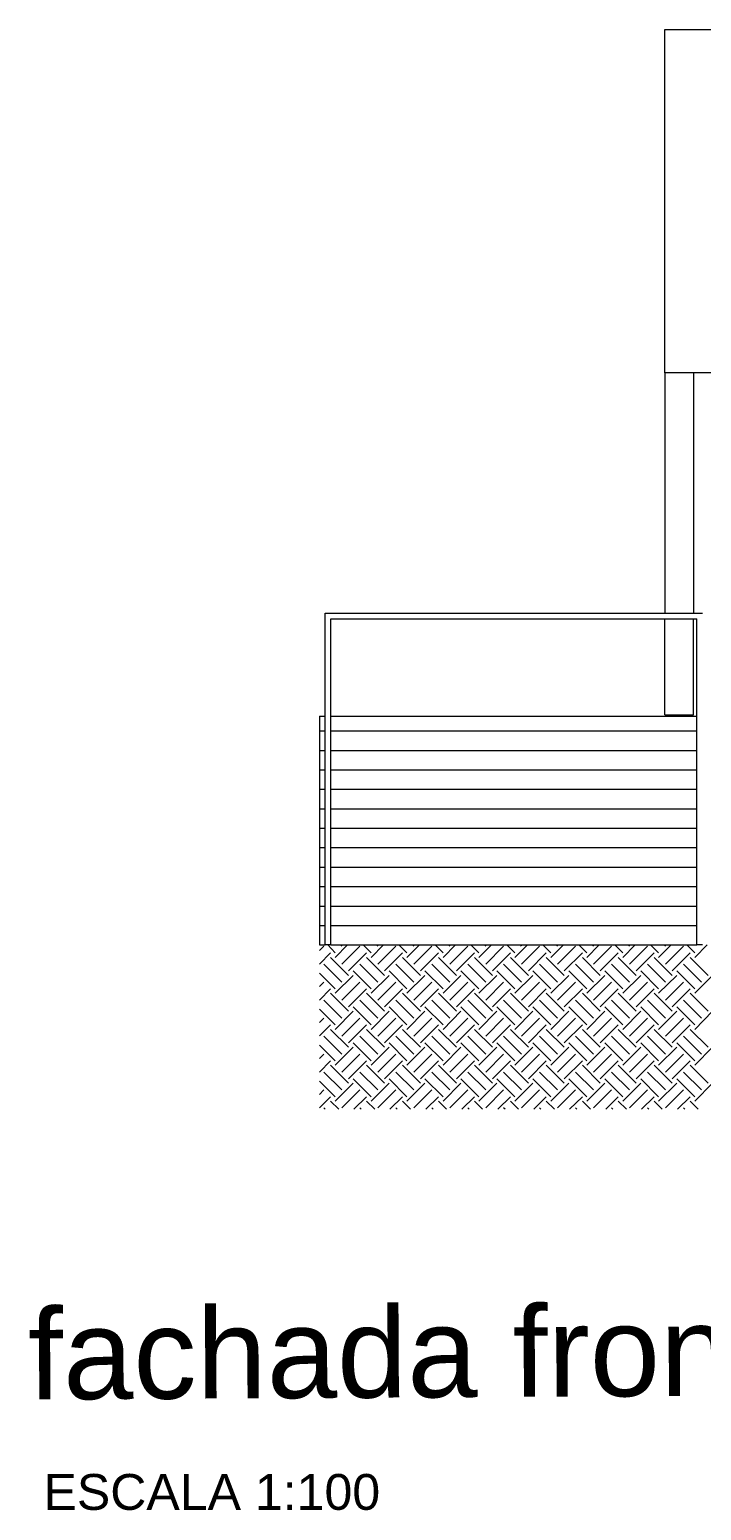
# Model space of a CAD drawing. Header units: metres. Extents: x 1450.6 to 1549.9, y 2060.4 to 2126.9.
# Drawn here: x 1527.65 to 1533.52, y 2076.69 to 2089.63 of the extents above; entities that cross this region are included whole.
import ezdxf

# ---------------------------------------------------------------- set-up
doc = ezdxf.new("R2010")
doc.units = ezdxf.units.M
doc.header["$LTSCALE"] = 0.0005
for name, color, linetype, lineweight in [('corrimao', 50, 'Continuous', 18), ('janelas', 50, 'Continuous', 13), ('parede', 90, 'Continuous', 18), ('piso', 10, 'Continuous', 9), ('portas', 40, 'Continuous', 15)]:
    doc.layers.add(name, color=color, linetype=linetype, lineweight=lineweight)
doc.styles.get("Standard").update_dxf_attribs({"font": 'arial.ttf'})

msp = doc.modelspace()

# ---------------------------------------------------------------- linework, layer by layer
at = {"layer": 'corrimao', "linetype": 'ByBlock', "ltscale": 0.05}
for p, q in [((1530.232, 2083.628), (1530.232, 2084.528)), ((1530.232, 2084.528), (1533.532, 2084.528)), ((1530.282, 2083.628), (1530.282, 2084.478)), ((1530.282, 2084.478), (1533.482, 2084.478)), ((1533.482, 2081.628), (1533.482, 2084.478)), ((1530.232, 2081.628), (1530.232, 2083.628)), ((1530.282, 2081.628), (1530.282, 2083.628)), ((1530.282, 2081.628), (1530.232, 2081.628)), ((1533.532, 2081.628), (1533.482, 2081.628))]:
    msp.add_line(p, q, dxfattribs=at)
at = {"layer": 'janelas', "linetype": 'ByBlock', "ltscale": 0.05}
for p, q in [((1533.202, 2086.628), (1533.202, 2084.528)), ((1533.712, 2086.628), (1533.202, 2086.628)), ((1533.452, 2086.628), (1533.452, 2084.528)), ((1533.202, 2083.638), (1533.202, 2084.478)), ((1533.452, 2083.638), (1533.452, 2084.478)), ((1533.202, 2083.638), (1533.452, 2083.638))]:
    msp.add_line(p, q, dxfattribs=at)
at = {"layer": 'janelas', "color": 6, "linetype": 'ByBlock', "ltscale": 0.05}
for p, q in [((1530.282, 2083.089), (1530.28, 2083.091)), ((1530.282, 2082.146), (1530.28, 2082.148)), ((1530.282, 2081.831), (1530.28, 2081.833)), ((1530.32, 2081.558), (1530.257, 2081.628)), ((1530.32, 2081.519), (1530.429, 2081.628)), ((1530.379, 2081.617), (1530.367, 2081.628)), ((1530.634, 2081.558), (1530.564, 2081.628)), ((1530.634, 2081.519), (1530.743, 2081.628)), ((1530.693, 2081.617), (1530.682, 2081.628)), ((1530.948, 2081.558), (1530.878, 2081.628)), ((1530.948, 2081.519), (1531.058, 2081.628)), ((1531.007, 2081.617), (1530.996, 2081.628)), ((1531.263, 2081.558), (1531.193, 2081.628)), ((1531.263, 2081.519), (1531.372, 2081.628)), ((1531.322, 2081.617), (1531.31, 2081.628)), ((1531.577, 2081.558), (1531.507, 2081.628)), ((1531.577, 2081.519), (1531.686, 2081.628)), ((1531.636, 2081.617), (1531.625, 2081.628)), ((1531.891, 2081.558), (1531.821, 2081.628)), ((1531.891, 2081.519), (1532.001, 2081.628)), ((1531.95, 2081.617), (1531.939, 2081.628)), ((1532.206, 2081.558), (1532.135, 2081.628)), ((1532.206, 2081.519), (1532.315, 2081.628)), ((1532.264, 2081.617), (1532.253, 2081.628)), ((1532.52, 2081.558), (1532.45, 2081.628)), ((1532.52, 2081.519), (1532.629, 2081.628)), ((1532.579, 2081.617), (1532.568, 2081.628)), ((1532.834, 2081.558), (1532.764, 2081.628)), ((1532.834, 2081.519), (1532.944, 2081.628)), ((1532.893, 2081.617), (1532.882, 2081.628)), ((1533.148, 2081.558), (1533.078, 2081.628)), ((1533.148, 2081.519), (1533.258, 2081.628)), ((1533.207, 2081.617), (1533.196, 2081.628)), ((1533.463, 2081.558), (1533.393, 2081.628)), ((1533.463, 2081.519), (1533.572, 2081.628)), ((1530.182, 2081.578), (1530.221, 2081.617)), ((1530.182, 2081.46), (1530.28, 2081.558)), ((1530.438, 2081.362), (1530.28, 2081.519)), ((1530.379, 2081.46), (1530.536, 2081.617)), ((1530.438, 2081.401), (1530.595, 2081.558)), ((1530.752, 2081.362), (1530.595, 2081.519)), ((1530.693, 2081.46), (1530.85, 2081.617)), ((1530.752, 2081.401), (1530.909, 2081.558)), ((1531.066, 2081.362), (1530.909, 2081.519)), ((1531.007, 2081.46), (1531.164, 2081.617)), ((1531.066, 2081.401), (1531.223, 2081.558)), ((1531.38, 2081.362), (1531.223, 2081.519)), ((1531.322, 2081.46), (1531.479, 2081.617)), ((1531.38, 2081.401), (1531.538, 2081.558)), ((1531.695, 2081.362), (1531.538, 2081.519)), ((1531.636, 2081.46), (1531.793, 2081.617)), ((1531.695, 2081.401), (1531.852, 2081.558)), ((1532.009, 2081.362), (1531.852, 2081.519)), ((1531.95, 2081.46), (1532.107, 2081.617)), ((1532.009, 2081.401), (1532.166, 2081.558)), ((1532.323, 2081.362), (1532.166, 2081.519)), ((1532.264, 2081.46), (1532.422, 2081.617)), ((1532.323, 2081.401), (1532.481, 2081.558)), ((1532.638, 2081.362), (1532.481, 2081.519)), ((1532.579, 2081.46), (1532.736, 2081.617)), ((1532.638, 2081.401), (1532.795, 2081.558)), ((1532.952, 2081.362), (1532.795, 2081.519)), ((1532.893, 2081.46), (1533.05, 2081.617)), ((1532.952, 2081.401), (1533.109, 2081.558)), ((1533.266, 2081.362), (1533.109, 2081.519)), ((1533.207, 2081.46), (1533.365, 2081.617)), ((1533.266, 2081.401), (1533.423, 2081.558)), ((1533.581, 2081.362), (1533.423, 2081.519)), ((1530.32, 2081.244), (1530.182, 2081.381)), ((1530.379, 2081.303), (1530.221, 2081.46)), ((1530.634, 2081.244), (1530.477, 2081.401)), ((1530.693, 2081.303), (1530.536, 2081.46)), ((1530.948, 2081.244), (1530.791, 2081.401)), ((1531.007, 2081.303), (1530.85, 2081.46)), ((1531.263, 2081.244), (1531.105, 2081.401)), ((1531.322, 2081.303), (1531.164, 2081.46)), ((1531.577, 2081.244), (1531.42, 2081.401)), ((1531.636, 2081.303), (1531.479, 2081.46)), ((1531.891, 2081.244), (1531.734, 2081.401)), ((1531.95, 2081.303), (1531.793, 2081.46)), ((1532.206, 2081.244), (1532.048, 2081.401)), ((1532.264, 2081.303), (1532.107, 2081.46)), ((1532.52, 2081.244), (1532.363, 2081.401)), ((1532.579, 2081.303), (1532.422, 2081.46)), ((1532.834, 2081.244), (1532.677, 2081.401)), ((1532.893, 2081.303), (1532.736, 2081.46)), ((1533.148, 2081.244), (1532.991, 2081.401)), ((1533.207, 2081.303), (1533.05, 2081.46)), ((1533.463, 2081.244), (1533.306, 2081.401)), ((1533.522, 2081.303), (1533.365, 2081.46)), ((1530.182, 2081.264), (1530.221, 2081.303)), ((1530.182, 2081.146), (1530.28, 2081.244)), ((1530.32, 2081.205), (1530.477, 2081.362)), ((1530.379, 2081.146), (1530.536, 2081.303)), ((1530.438, 2081.087), (1530.595, 2081.244)), ((1530.634, 2081.205), (1530.791, 2081.362)), ((1530.693, 2081.146), (1530.85, 2081.303)), ((1530.752, 2081.087), (1530.909, 2081.244)), ((1530.948, 2081.205), (1531.105, 2081.362)), ((1531.007, 2081.146), (1531.164, 2081.303)), ((1531.066, 2081.087), (1531.223, 2081.244)), ((1531.263, 2081.205), (1531.42, 2081.362)), ((1531.322, 2081.146), (1531.479, 2081.303)), ((1531.38, 2081.087), (1531.538, 2081.244)), ((1531.577, 2081.205), (1531.734, 2081.362)), ((1531.636, 2081.146), (1531.793, 2081.303)), ((1531.695, 2081.087), (1531.852, 2081.244)), ((1531.891, 2081.205), (1532.048, 2081.362)), ((1531.95, 2081.146), (1532.107, 2081.303)), ((1532.009, 2081.087), (1532.166, 2081.244)), ((1532.206, 2081.205), (1532.363, 2081.362)), ((1532.264, 2081.146), (1532.422, 2081.303)), ((1532.323, 2081.087), (1532.481, 2081.244)), ((1532.52, 2081.205), (1532.677, 2081.362)), ((1532.579, 2081.146), (1532.736, 2081.303)), ((1532.638, 2081.087), (1532.795, 2081.244)), ((1532.834, 2081.205), (1532.991, 2081.362)), ((1532.893, 2081.146), (1533.05, 2081.303)), ((1532.952, 2081.087), (1533.109, 2081.244)), ((1533.148, 2081.205), (1533.306, 2081.362)), ((1533.207, 2081.146), (1533.365, 2081.303)), ((1533.266, 2081.087), (1533.423, 2081.244)), ((1533.463, 2081.205), (1533.62, 2081.362)), ((1530.379, 2080.989), (1530.221, 2081.146)), ((1530.438, 2081.048), (1530.28, 2081.205)), ((1530.693, 2080.989), (1530.536, 2081.146)), ((1530.752, 2081.048), (1530.595, 2081.205)), ((1531.007, 2080.989), (1530.85, 2081.146)), ((1531.066, 2081.048), (1530.909, 2081.205)), ((1531.322, 2080.989), (1531.164, 2081.146)), ((1531.38, 2081.048), (1531.223, 2081.205)), ((1531.636, 2080.989), (1531.479, 2081.146)), ((1531.695, 2081.048), (1531.538, 2081.205)), ((1531.95, 2080.989), (1531.793, 2081.146)), ((1532.009, 2081.048), (1531.852, 2081.205)), ((1532.264, 2080.989), (1532.107, 2081.146)), ((1532.323, 2081.048), (1532.166, 2081.205)), ((1532.579, 2080.989), (1532.422, 2081.146)), ((1532.638, 2081.048), (1532.481, 2081.205)), ((1532.893, 2080.989), (1532.736, 2081.146)), ((1532.952, 2081.048), (1532.795, 2081.205)), ((1533.207, 2080.989), (1533.05, 2081.146)), ((1533.266, 2081.048), (1533.109, 2081.205)), ((1533.522, 2080.989), (1533.365, 2081.146)), ((1533.581, 2081.048), (1533.423, 2081.205)), ((1530.32, 2080.93), (1530.182, 2081.067)), ((1530.182, 2080.95), (1530.221, 2080.989)), ((1530.32, 2080.89), (1530.477, 2081.048)), ((1530.379, 2080.831), (1530.536, 2080.989)), ((1530.634, 2080.93), (1530.477, 2081.087)), ((1530.634, 2080.89), (1530.791, 2081.048)), ((1530.693, 2080.831), (1530.85, 2080.989)), ((1530.948, 2080.93), (1530.791, 2081.087)), ((1530.948, 2080.89), (1531.105, 2081.048)), ((1531.007, 2080.831), (1531.164, 2080.989)), ((1531.263, 2080.93), (1531.105, 2081.087)), ((1531.263, 2080.89), (1531.42, 2081.048)), ((1531.322, 2080.831), (1531.479, 2080.989)), ((1531.577, 2080.93), (1531.42, 2081.087)), ((1531.577, 2080.89), (1531.734, 2081.048)), ((1531.636, 2080.831), (1531.793, 2080.989)), ((1531.891, 2080.93), (1531.734, 2081.087)), ((1531.891, 2080.89), (1532.048, 2081.048)), ((1531.95, 2080.831), (1532.107, 2080.989)), ((1532.206, 2080.93), (1532.048, 2081.087)), ((1532.206, 2080.89), (1532.363, 2081.048)), ((1532.264, 2080.831), (1532.422, 2080.989)), ((1532.52, 2080.93), (1532.363, 2081.087)), ((1532.52, 2080.89), (1532.677, 2081.048)), ((1532.579, 2080.831), (1532.736, 2080.989)), ((1532.834, 2080.93), (1532.677, 2081.087)), ((1532.834, 2080.89), (1532.991, 2081.048)), ((1532.893, 2080.831), (1533.05, 2080.989)), ((1533.148, 2080.93), (1532.991, 2081.087)), ((1533.148, 2080.89), (1533.306, 2081.048)), ((1533.207, 2080.831), (1533.365, 2080.989)), ((1533.463, 2080.93), (1533.306, 2081.087)), ((1533.463, 2080.89), (1533.62, 2081.048)), ((1530.182, 2080.832), (1530.28, 2080.93)), ((1530.438, 2080.733), (1530.28, 2080.89)), ((1530.438, 2080.772), (1530.595, 2080.93)), ((1530.752, 2080.733), (1530.595, 2080.89)), ((1530.752, 2080.772), (1530.909, 2080.93)), ((1531.066, 2080.733), (1530.909, 2080.89)), ((1531.066, 2080.772), (1531.223, 2080.93)), ((1531.38, 2080.733), (1531.223, 2080.89)), ((1531.38, 2080.772), (1531.538, 2080.93)), ((1531.695, 2080.733), (1531.538, 2080.89)), ((1531.695, 2080.772), (1531.852, 2080.93)), ((1532.009, 2080.733), (1531.852, 2080.89)), ((1532.009, 2080.772), (1532.166, 2080.93)), ((1532.323, 2080.733), (1532.166, 2080.89)), ((1532.323, 2080.772), (1532.481, 2080.93)), ((1532.638, 2080.733), (1532.481, 2080.89)), ((1532.638, 2080.772), (1532.795, 2080.93)), ((1532.952, 2080.733), (1532.795, 2080.89)), ((1532.952, 2080.772), (1533.109, 2080.93)), ((1533.266, 2080.733), (1533.109, 2080.89)), ((1533.266, 2080.772), (1533.423, 2080.93)), ((1533.581, 2080.733), (1533.423, 2080.89)), ((1530.32, 2080.615), (1530.182, 2080.753)), ((1530.379, 2080.674), (1530.221, 2080.831)), ((1530.32, 2080.576), (1530.477, 2080.733)), ((1530.634, 2080.615), (1530.477, 2080.772)), ((1530.693, 2080.674), (1530.536, 2080.831)), ((1530.634, 2080.576), (1530.791, 2080.733)), ((1530.948, 2080.615), (1530.791, 2080.772)), ((1531.007, 2080.674), (1530.85, 2080.831)), ((1530.948, 2080.576), (1531.105, 2080.733)), ((1531.263, 2080.615), (1531.105, 2080.772)), ((1531.322, 2080.674), (1531.164, 2080.831)), ((1531.263, 2080.576), (1531.42, 2080.733)), ((1531.577, 2080.615), (1531.42, 2080.772)), ((1531.636, 2080.674), (1531.479, 2080.831)), ((1531.577, 2080.576), (1531.734, 2080.733)), ((1531.891, 2080.615), (1531.734, 2080.772)), ((1531.95, 2080.674), (1531.793, 2080.831)), ((1531.891, 2080.576), (1532.048, 2080.733)), ((1532.206, 2080.615), (1532.048, 2080.772)), ((1532.264, 2080.674), (1532.107, 2080.831)), ((1532.206, 2080.576), (1532.363, 2080.733)), ((1532.52, 2080.615), (1532.363, 2080.772)), ((1532.579, 2080.674), (1532.422, 2080.831)), ((1532.52, 2080.576), (1532.677, 2080.733)), ((1532.834, 2080.615), (1532.677, 2080.772)), ((1532.893, 2080.674), (1532.736, 2080.831)), ((1532.834, 2080.576), (1532.991, 2080.733)), ((1533.148, 2080.615), (1532.991, 2080.772)), ((1533.207, 2080.674), (1533.05, 2080.831)), ((1533.148, 2080.576), (1533.306, 2080.733)), ((1533.463, 2080.615), (1533.306, 2080.772)), ((1533.522, 2080.674), (1533.365, 2080.831)), ((1533.463, 2080.576), (1533.62, 2080.733)), ((1530.182, 2080.635), (1530.221, 2080.674)), ((1530.182, 2080.517), (1530.28, 2080.615)), ((1530.379, 2080.517), (1530.536, 2080.674)), ((1530.438, 2080.458), (1530.595, 2080.615)), ((1530.693, 2080.517), (1530.85, 2080.674)), ((1530.752, 2080.458), (1530.909, 2080.615)), ((1531.007, 2080.517), (1531.164, 2080.674)), ((1531.066, 2080.458), (1531.223, 2080.615)), ((1531.322, 2080.517), (1531.479, 2080.674)), ((1531.38, 2080.458), (1531.538, 2080.615)), ((1531.636, 2080.517), (1531.793, 2080.674)), ((1531.695, 2080.458), (1531.852, 2080.615)), ((1531.95, 2080.517), (1532.107, 2080.674)), ((1532.009, 2080.458), (1532.166, 2080.615)), ((1532.264, 2080.517), (1532.422, 2080.674)), ((1532.323, 2080.458), (1532.481, 2080.615)), ((1532.579, 2080.517), (1532.736, 2080.674)), ((1532.638, 2080.458), (1532.795, 2080.615)), ((1532.893, 2080.517), (1533.05, 2080.674)), ((1532.952, 2080.458), (1533.109, 2080.615)), ((1533.207, 2080.517), (1533.365, 2080.674)), ((1533.266, 2080.458), (1533.423, 2080.615)), ((1530.379, 2080.36), (1530.221, 2080.517)), ((1530.438, 2080.419), (1530.28, 2080.576)), ((1530.693, 2080.36), (1530.536, 2080.517)), ((1530.752, 2080.419), (1530.595, 2080.576)), ((1531.007, 2080.36), (1530.85, 2080.517)), ((1531.066, 2080.419), (1530.909, 2080.576)), ((1531.322, 2080.36), (1531.164, 2080.517)), ((1531.38, 2080.419), (1531.223, 2080.576)), ((1531.636, 2080.36), (1531.479, 2080.517)), ((1531.695, 2080.419), (1531.538, 2080.576)), ((1531.95, 2080.36), (1531.793, 2080.517)), ((1532.009, 2080.419), (1531.852, 2080.576)), ((1532.264, 2080.36), (1532.107, 2080.517)), ((1532.323, 2080.419), (1532.166, 2080.576)), ((1532.579, 2080.36), (1532.422, 2080.517)), ((1532.638, 2080.419), (1532.481, 2080.576)), ((1532.893, 2080.36), (1532.736, 2080.517)), ((1532.952, 2080.419), (1532.795, 2080.576)), ((1533.207, 2080.36), (1533.05, 2080.517)), ((1533.266, 2080.419), (1533.109, 2080.576)), ((1533.522, 2080.36), (1533.365, 2080.517)), ((1533.581, 2080.419), (1533.423, 2080.576)), ((1530.32, 2080.301), (1530.182, 2080.438)), ((1530.182, 2080.321), (1530.221, 2080.36)), ((1530.32, 2080.262), (1530.477, 2080.419)), ((1530.379, 2080.203), (1530.536, 2080.36)), ((1530.634, 2080.301), (1530.477, 2080.458)), ((1530.634, 2080.262), (1530.791, 2080.419)), ((1530.693, 2080.203), (1530.85, 2080.36)), ((1530.948, 2080.301), (1530.791, 2080.458)), ((1530.948, 2080.262), (1531.105, 2080.419)), ((1531.007, 2080.203), (1531.164, 2080.36)), ((1531.263, 2080.301), (1531.105, 2080.458)), ((1531.263, 2080.262), (1531.42, 2080.419)), ((1531.322, 2080.203), (1531.479, 2080.36)), ((1531.577, 2080.301), (1531.42, 2080.458)), ((1531.577, 2080.262), (1531.734, 2080.419)), ((1531.636, 2080.203), (1531.793, 2080.36)), ((1531.891, 2080.301), (1531.734, 2080.458)), ((1531.891, 2080.262), (1532.048, 2080.419)), ((1531.95, 2080.203), (1532.107, 2080.36)), ((1532.206, 2080.301), (1532.048, 2080.458)), ((1532.206, 2080.262), (1532.363, 2080.419)), ((1532.264, 2080.203), (1532.422, 2080.36)), ((1532.52, 2080.301), (1532.363, 2080.458)), ((1532.52, 2080.262), (1532.677, 2080.419)), ((1532.579, 2080.203), (1532.736, 2080.36)), ((1532.834, 2080.301), (1532.677, 2080.458)), ((1532.834, 2080.262), (1532.991, 2080.419)), ((1532.893, 2080.203), (1533.05, 2080.36)), ((1533.148, 2080.301), (1532.991, 2080.458)), ((1533.148, 2080.262), (1533.306, 2080.419)), ((1533.207, 2080.203), (1533.365, 2080.36)), ((1533.463, 2080.301), (1533.306, 2080.458)), ((1533.463, 2080.262), (1533.62, 2080.419)), ((1530.182, 2080.203), (1530.28, 2080.301)), ((1530.233, 2080.191), (1530.221, 2080.203)), ((1530.351, 2080.191), (1530.28, 2080.262)), ((1530.484, 2080.191), (1530.595, 2080.301)), ((1530.548, 2080.191), (1530.536, 2080.203)), ((1530.666, 2080.191), (1530.595, 2080.262)), ((1530.799, 2080.191), (1530.909, 2080.301)), ((1530.862, 2080.191), (1530.85, 2080.203)), ((1530.98, 2080.191), (1530.909, 2080.262)), ((1531.113, 2080.191), (1531.223, 2080.301)), ((1531.176, 2080.191), (1531.164, 2080.203)), ((1531.294, 2080.191), (1531.223, 2080.262)), ((1531.427, 2080.191), (1531.538, 2080.301)), ((1531.491, 2080.191), (1531.479, 2080.203)), ((1531.609, 2080.191), (1531.538, 2080.262)), ((1531.742, 2080.191), (1531.852, 2080.301)), ((1531.805, 2080.191), (1531.793, 2080.203)), ((1531.923, 2080.191), (1531.852, 2080.262)), ((1532.056, 2080.191), (1532.166, 2080.301)), ((1532.119, 2080.191), (1532.107, 2080.203)), ((1532.237, 2080.191), (1532.166, 2080.262)), ((1532.37, 2080.191), (1532.481, 2080.301)), ((1532.434, 2080.191), (1532.422, 2080.203)), ((1532.552, 2080.191), (1532.481, 2080.262)), ((1532.685, 2080.191), (1532.795, 2080.301)), ((1532.748, 2080.191), (1532.736, 2080.203)), ((1532.866, 2080.191), (1532.795, 2080.262)), ((1532.999, 2080.191), (1533.109, 2080.301)), ((1533.062, 2080.191), (1533.05, 2080.203)), ((1533.18, 2080.191), (1533.109, 2080.262)), ((1533.313, 2080.191), (1533.423, 2080.301)), ((1533.377, 2080.191), (1533.365, 2080.203)), ((1533.494, 2080.191), (1533.423, 2080.262))]:
    msp.add_line(p, q, dxfattribs=at)
at = {"layer": 'parede', "linetype": 'ByBlock', "ltscale": 0.05}
for p, q in [((1533.202, 2089.628), (1539.202, 2089.628)), ((1533.202, 2086.628), (1533.202, 2089.628))]:
    msp.add_line(p, q, dxfattribs=at)
at = {"layer": 'piso', "linetype": 'ByBlock', "ltscale": 0.05}
for p, q in [((1530.182, 2083.628), (1530.232, 2083.628)), ((1530.182, 2083.628), (1530.182, 2081.628)), ((1530.282, 2083.628), (1533.482, 2083.628)), ((1530.182, 2083.498), (1530.232, 2083.498)), ((1530.282, 2083.498), (1533.482, 2083.498)), ((1530.182, 2083.328), (1530.232, 2083.328)), ((1530.282, 2083.328), (1533.482, 2083.328)), ((1530.182, 2083.158), (1530.232, 2083.158)), ((1530.282, 2083.158), (1533.482, 2083.158)), ((1530.182, 2082.988), (1530.232, 2082.988)), ((1530.282, 2082.988), (1533.482, 2082.988)), ((1530.182, 2082.818), (1530.232, 2082.818)), ((1530.282, 2082.818), (1533.482, 2082.818)), ((1530.182, 2082.648), (1530.232, 2082.648)), ((1530.282, 2082.648), (1533.482, 2082.648)), ((1530.182, 2082.478), (1530.232, 2082.478)), ((1530.282, 2082.478), (1533.482, 2082.478)), ((1530.182, 2082.308), (1530.232, 2082.308)), ((1530.282, 2082.308), (1533.482, 2082.308)), ((1530.182, 2082.138), (1530.232, 2082.138)), ((1530.282, 2082.138), (1533.482, 2082.138)), ((1530.182, 2081.968), (1530.232, 2081.968)), ((1530.282, 2081.968), (1533.482, 2081.968)), ((1530.182, 2081.798), (1530.232, 2081.798)), ((1530.282, 2081.798), (1533.482, 2081.798)), ((1530.182, 2081.628), (1530.232, 2081.628)), ((1530.282, 2081.628), (1533.482, 2081.628))]:
    msp.add_line(p, q, dxfattribs=at)

# ---------------------------------------------------------------- texts
at = {"layer": 'portas', "linetype": 'ByBlock'}
msp.add_text('fachada frontal', height=0.7907, rotation=0.3057, dxfattribs=at).set_placement((1527.636, 2077.655))
at = {"layer": 'portas'}
msp.add_text('ESCALA 1:100', height=0.31327, dxfattribs=at).set_placement((1527.77, 2076.69))

doc.saveas('drawing.dxf')
